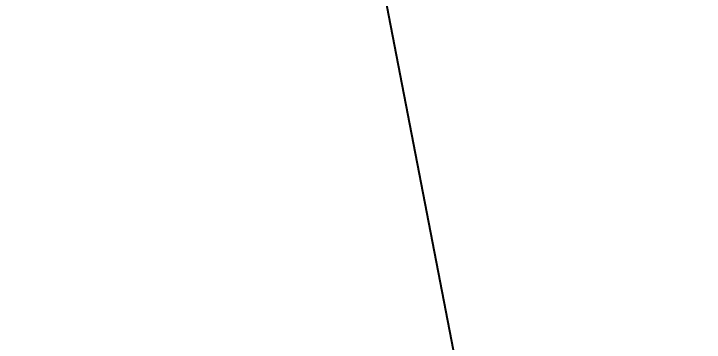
# Model space of a CAD drawing. Extents: x 650600 to 666820, y -4460 to 7020.
# Drawn here: x 659865.79 to 659877.58, y -451.53 to -445.92 of the extents above; entities that cross this region are included whole.
import ezdxf

# ---------------------------------------------------------------- set-up
doc = ezdxf.new("R2010")
doc.units = 0
doc.header["$LTSCALE"] = 200
doc.header["$MEASUREMENT"] = 0
doc.layers.add('LS', color=7, linetype='CONTINUOUS')

msp = doc.modelspace()

# ---------------------------------------------------------------- linework, layer by layer
at = {"layer": 'LS', "color": 6}
msp.add_line((659744.008, 218.739), (659921.373, -700.971), dxfattribs=at)

doc.saveas('drawing.dxf')
